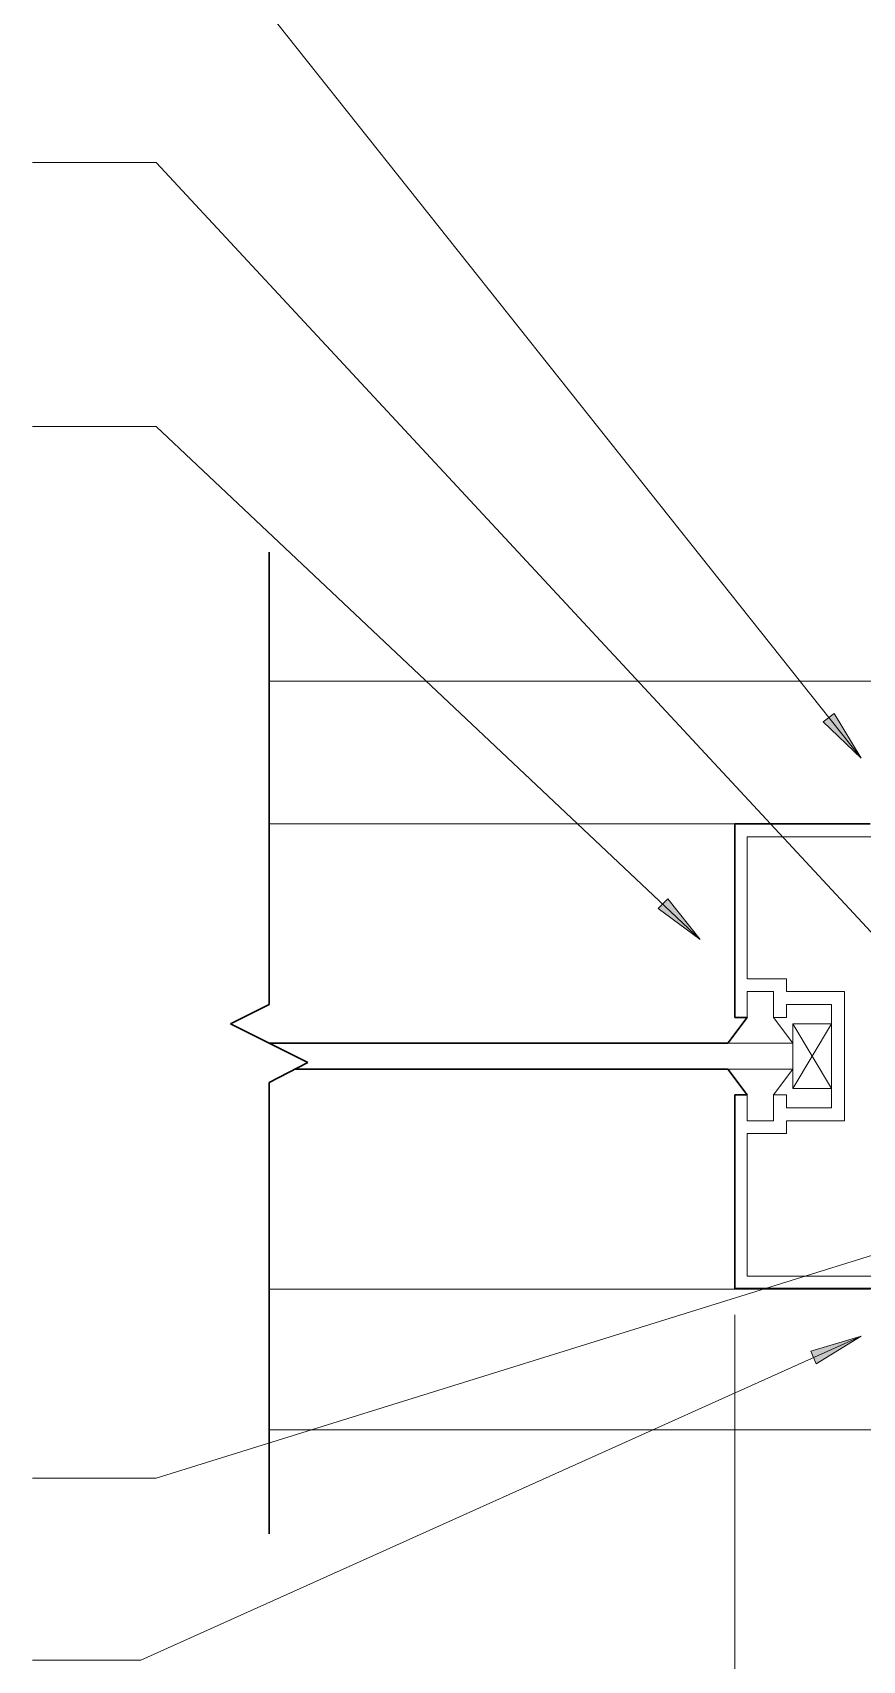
# Model space of a CAD drawing. Header units: inches. Extents: x -6061 to 13621, y -296 to 7483.
# Drawn here: x -4911.4 to -4815.1, y -181.5 to 7.6 of the extents above; entities that cross this region are included whole.
import ezdxf

# ---------------------------------------------------------------- set-up
doc = ezdxf.new("R2010")
doc.units = ezdxf.units.IN
doc.header["$MEASUREMENT"] = 0
doc.layers.get('0').update_dxf_attribs({"linetype": 'CONTINUOUS'})

msp = doc.modelspace()

# ---------------------------------------------------------------- hatches: boundary and pattern name
at = {"true_color": 0x000007}
for points in [[(-4815.210895775545, -76.6778282690617), (-4818.33442518731, -71.47194591612055), (-4819.615873151111, -72.43303188897121)], [(-4833.871981748396, -97.7416291740391), (-4837.636235142061, -93.01628980752326), (-4838.757502110388, -94.13755677584908)], [(-4815.210895775545, -143.7936653731341), (-4821.057502110387, -145.5556563233604), (-4820.416778128487, -146.9972852826364)]]:
    msp.add_hatch(color=7, dxfattribs=at).paths.add_polyline_path(points)

# ---------------------------------------------------------------- linework, layer by layer
at = {"color": 7, "linetype": 'Continuous', "lineweight": 9, "true_color": 0x000007}
for p, q in [((-4815.210895775545, -76.6778282690617), (-4898.825375413555, 28.6411762558252)), ((-4897.063384463328, -7.479638223812799), (-4911.399583558351, -7.479638223812799)), ((-4806.56112201989, -104.9497739704192), (-4897.063384463328, -7.479638223812799)), ((-4897.063384463328, -38.15429885729696), (-4911.399583558351, -38.15429885729696)), ((-4833.871981748396, -97.7416291740391), (-4897.063384463328, -38.15429885729696)), ((-4810.005013422604, -67.7076925224554), (-4883.928542834369, -67.7076925224554)), ((-4829.867456861519, -84.28642555412961), (-4883.928542834369, -84.28642555412961)), ((-4810.405465911292, -85.80814501114315), (-4828.425827902242, -85.80814501114315)), ((-4828.425827902242, -85.80814501114315), (-4828.425827902242, -102.3067875450798)), ((-4828.425827902242, -102.3067875450798), (-4823.860669531202, -102.3067875450798)), ((-4828.425827902242, -103.7484165043558), (-4825.382388988215, -103.7484165043558)), ((-4828.425827902242, -106.791855418383), (-4828.425827902242, -103.7484165043558)), ((-4825.382388988215, -103.7484165043558), (-4825.382388988215, -106.791855418383)), ((-4823.860669531202, -102.3067875450798), (-4823.860669531202, -103.7484165043558)), ((-4823.860669531202, -103.7484165043558), (-4817.133067721247, -103.7484165043558)), ((-4817.133067721247, -103.7484165043558), (-4817.133067721247, -118.8054300790165)), ((-4823.860669531202, -105.2701359613694), (-4818.65478717826, -105.2701359613694)), ((-4823.860669531202, -106.791855418383), (-4823.860669531202, -105.2701359613694)), ((-4818.65478717826, -105.2701359613694), (-4818.65478717826, -117.2837106220029)), ((-4825.382388988215, -106.791855418383), (-4823.860669531202, -106.791855418383)), ((-4825.382388988215, -106.791855418383), (-4823.139855051564, -109.7552038346726)), ((-4818.65478717826, -115.0411766853513), (-4823.139855051564, -107.512669898021)), ((-4823.139855051564, -115.0411766853513), (-4818.65478717826, -107.512669898021)), ((-4818.65478717826, -107.512669898021), (-4823.139855051564, -107.512669898021)), ((-4823.139855051564, -109.7552038346726), (-4823.139855051564, -107.512669898021)), ((-4823.139855051564, -109.7552038346726), (-4830.668361838894, -109.7552038346726)), ((-4823.139855051564, -109.7552038346726), (-4823.139855051564, -112.7986427486997)), ((-4830.668361838894, -112.7986427486997), (-4823.139855051564, -112.7986427486997)), ((-4823.139855051564, -112.7986427486997), (-4825.382388988215, -115.7619911649894)), ((-4823.139855051564, -115.0411766853513), (-4823.139855051564, -112.7986427486997)), ((-4823.139855051564, -115.0411766853513), (-4818.65478717826, -115.0411766853513)), ((-4828.425827902242, -118.8054300790165), (-4828.425827902242, -115.7619911649894)), ((-4823.860669531202, -115.7619911649894), (-4825.382388988215, -115.7619911649894)), ((-4825.382388988215, -115.7619911649894), (-4825.382388988215, -118.8054300790165)), ((-4823.860669531202, -117.2837106220029), (-4823.860669531202, -115.7619911649894)), ((-4825.382388988215, -118.8054300790165), (-4828.425827902242, -118.8054300790165)), ((-4818.65478717826, -117.2837106220029), (-4823.860669531202, -117.2837106220029)), ((-4823.860669531202, -118.8054300790165), (-4823.860669531202, -120.2470590382925)), ((-4817.133067721247, -118.8054300790165), (-4823.860669531202, -118.8054300790165)), ((-4828.425827902242, -120.2470590382925), (-4828.425827902242, -136.8257920699667)), ((-4823.860669531202, -120.2470590382925), (-4828.425827902242, -120.2470590382925)), ((-4804.959312065139, -131.6199097170255), (-4897.063384463328, -160.2923079070708)), ((-4828.425827902242, -136.8257920699667), (-4810.405465911292, -136.8257920699667)), ((-4814.169719304957, -138.3475115269803), (-4883.928542834369, -138.3475115269803)), ((-4829.867456861519, -190.0859730654419), (-4829.867456861519, -141.3108599432699)), ((-4815.210895775545, -143.7936653731341), (-4898.825375413555, -181.4361993097858)), ((-4810.085103920342, -154.6859730654419), (-4883.928542834369, -154.6859730654419)), ((-4897.063384463328, -160.2923079070708), (-4911.399583558351, -160.2923079070708)), ((-4898.825375413555, -181.4361993097858), (-4911.399583558351, -181.4361993097858))]:
    msp.add_line(p, q, dxfattribs=at)
at = {"color": 7, "linetype": 'Continuous', "lineweight": 30, "true_color": 0x000007}
for p, q in [((-4883.928542834369, -61.78099568987619), (-4883.928542834369, -52.7307694455323)), ((-4883.928542834369, -105.2701359613694), (-4883.928542834369, -61.78099568987619)), ((-4814.169719304957, -84.28642555412961), (-4829.867456861519, -84.28642555412961)), ((-4829.867456861519, -84.28642555412961), (-4829.867456861519, -106.791855418383)), ((-4888.413610707672, -107.512669898021), (-4883.928542834369, -105.2701359613694)), ((-4879.443474961066, -111.9977377713242), (-4888.413610707672, -107.512669898021)), ((-4828.425827902242, -106.791855418383), (-4830.668361838894, -109.7552038346726)), ((-4829.867456861519, -106.791855418383), (-4828.425827902242, -106.791855418383)), ((-4853.894606182786, -109.7552038346726), (-4883.928542834369, -109.7552038346726)), ((-4830.668361838894, -109.7552038346726), (-4853.894606182786, -109.7552038346726)), ((-4883.928542834369, -114.3203622057133), (-4879.443474961066, -111.9977377713242)), ((-4853.894606182786, -112.7986427486997), (-4880.885103920342, -112.7986427486997)), ((-4853.894606182786, -112.7986427486997), (-4830.668361838894, -112.7986427486997)), ((-4830.668361838894, -112.7986427486997), (-4828.425827902242, -115.7619911649894)), ((-4883.928542834369, -157.8095024772066), (-4883.928542834369, -114.3203622057133)), ((-4828.425827902242, -115.7619911649894), (-4829.867456861519, -115.7619911649894)), ((-4829.867456861519, -115.7619911649894), (-4829.867456861519, -138.2674210292427)), ((-4829.867456861519, -138.2674210292427), (-4808.883746454278, -138.2674210292427)), ((-4883.928542834369, -157.8095024772066), (-4883.928542834369, -166.7796382238129))]:
    msp.add_line(p, q, dxfattribs=at)
at = {"color": 7, "linetype": 'Continuous', "lineweight": 9, "true_color": 0x000007}
for points in [[(-4815.210895775545, -76.6778282690617), (-4818.33442518731, -71.47194591612055), (-4819.615873151111, -72.43303188897121)], [(-4833.871981748396, -97.7416291740391), (-4837.636235142061, -93.01628980752326), (-4838.757502110388, -94.13755677584908)], [(-4815.210895775545, -143.7936653731341), (-4821.057502110387, -145.5556563233604), (-4820.416778128487, -146.9972852826364)]]:
    msp.add_lwpolyline(points, close=True, dxfattribs=at)

doc.saveas('drawing.dxf')
